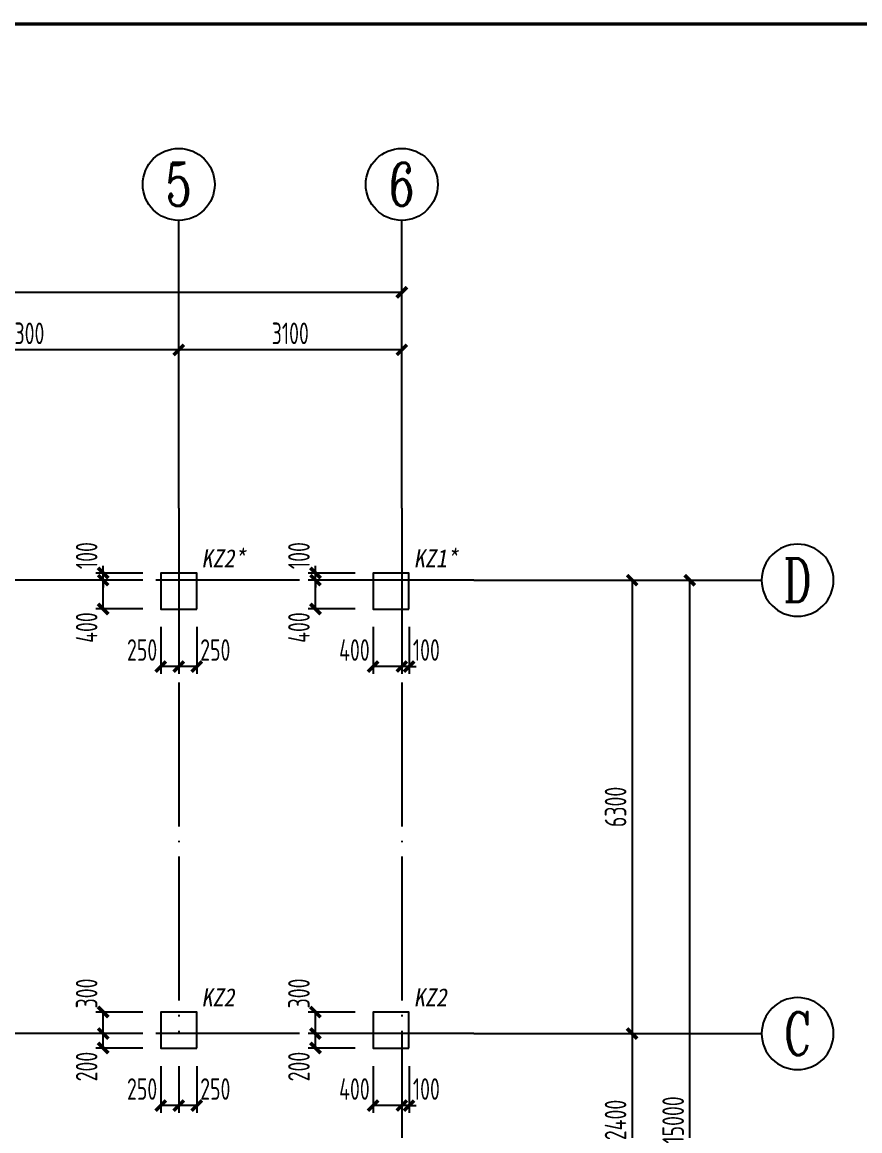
# Model space of a CAD drawing. Extents: x 9731685 to 18866768, y -962146 to 194094.
# Drawn here: x 9811623 to 9823263, y -23086 to -7681 of the extents above; entities that cross this region are included whole.
import ezdxf
from ezdxf.enums import TextEntityAlignment as Align

# ---------------------------------------------------------------- set-up
doc = ezdxf.new("R2010")
doc.units = 0
doc.header["$LTSCALE"] = 1000
doc.linetypes.add('DOTE', pattern=[2.42, 2, -0.2, 0.02, -0.2])
doc.layers.get('0').update_dxf_attribs({"linetype": 'CONTINUOUS'})
doc.layers.get('Defpoints').update_dxf_attribs({"linetype": 'CONTINUOUS'})
for name, color, linetype in [('AXIS', 1, 'DOTE'), ('AXIS_DIM', 3, 'CONTINUOUS'), ('AXIS_NUM', 7, 'CONTINUOUS'), ('BORDER', 7, 'CONTINUOUS'), ('COLU', 7, 'CONTINUOUS'), ('COLU_DIM', 3, 'CONTINUOUS'), ('TEXT', 7, 'CONTINUOUS')]:
    doc.layers.add(name, color=color, linetype=linetype)
doc.styles.add('STYLE3', font='simhei.ttf', dxfattribs={"width": 0.9})
doc.styles.add('TSSD_Axis', font='Complex.shx', dxfattribs={"width": 0.7, "bigfont": 'hztxt.shx'})
doc.styles.add('TSSD_Dimension', font='Tssdeng.shx', dxfattribs={"width": 0.7, "bigfont": 'hztxt.shx'})
doc.dimstyles.new('TSSD_100_100$0', dxfattribs={"dimtxt": 300, "dimasz": 100, "dimexe": 100, "dimexo": 250, "dimgap": 80, "dimtad": 1, "dimdec": 0, "dimzin": 0, "dimdsep": 46, "dimtxsty": 'TSSD_Dimension', "dimblk1": 'ARCHTICK', "dimblk2": 'ARCHTICK', "dimsah": 1, "dimcen": 0, "dimclrd": 3, "dimclre": 256, "dimclrt": 7, "dimadec": 1, "dimazin": 0, "dimtfac": 1, "dimtdec": 0, "dimtix": 1, "dimtmove": 2, "dimatfit": 3, "dimldrblk": 'ARCHTICK', "dimfxl": 1, "dimtolj": 1, "dimtzin": 0, "dimarcsym": 0})

# ---------------------------------------------------------------- blocks, each defined once
blk = doc.blocks.new('ts_axno')
at = {"color": 0, "linetype": 'ByBlock', "lineweight": -2}
blk.add_circle((0, 0), 0.5, dxfattribs=at)
at = {"color": 0, "linetype": 'ByBlock', "lineweight": -2, "style": 'TSSD_Axis', "width": 0.7}
blk.add_attdef('A', text='', height=0.6, dxfattribs=at).set_placement((0, 0), align=Align.MIDDLE_CENTER)
blk = doc.blocks.new('_ArchTick')
at = {"color": 0, "linetype": 'ByBlock', "const_width": 0.5}
blk.add_lwpolyline([(-0.71, -0.71), (0.71, 0.71)], dxfattribs=at)
blk = doc.blocks.new('*D173')
at = {"layer": 'AXIS_DIM', "lineweight": -2}
for p, q in [((9813799, -14185), (9813799, -12135)), ((9816899, -14185), (9816899, -12135))]:
    blk.add_line(p, q, dxfattribs=at)
at = {"layer": 'AXIS_DIM', "color": 3, "lineweight": -2}
blk.add_line((9816899, -12235), (9813799, -12235), dxfattribs=at)
at = {"layer": 'Defpoints', "color": 0}
for p in [(9813799, -12235), (9813799, -14435), (9816899, -14435)]:
    blk.add_point(p, dxfattribs=at)
at = {"layer": 'AXIS_DIM', "color": 3, "lineweight": -2, "xscale": 100, "yscale": 100, "zscale": 100, "rotation": 180}
blk.add_blockref('_ArchTick', (9813799, -12235), dxfattribs=at)
at = {"layer": 'AXIS_DIM', "color": 3, "lineweight": -2, "xscale": 100, "yscale": 100, "zscale": 100}
blk.add_blockref('_ArchTick', (9816899, -12235), dxfattribs=at)
at = {"layer": 'AXIS_DIM', "color": 7, "insert": (9815349, -12005), "char_height": 300, "attachment_point": 5, "style": 'TSSD_Dimension'}
blk.add_mtext('\\A1;3100', dxfattribs=at)
blk = doc.blocks.new('*D174')
at = {"layer": 'AXIS_DIM', "lineweight": -2}
for p, q in [((9809499, -14185), (9809499, -12135)), ((9813799, -14185), (9813799, -12135))]:
    blk.add_line(p, q, dxfattribs=at)
at = {"layer": 'AXIS_DIM', "color": 3, "lineweight": -2}
blk.add_line((9813799, -12235), (9809499, -12235), dxfattribs=at)
at = {"layer": 'Defpoints', "color": 0}
for p in [(9809499, -12235), (9809499, -14435), (9813799, -14435)]:
    blk.add_point(p, dxfattribs=at)
at = {"layer": 'AXIS_DIM', "color": 3, "lineweight": -2, "xscale": 100, "yscale": 100, "zscale": 100, "rotation": 180}
blk.add_blockref('_ArchTick', (9809499, -12235), dxfattribs=at)
at = {"layer": 'AXIS_DIM', "color": 3, "lineweight": -2, "xscale": 100, "yscale": 100, "zscale": 100}
blk.add_blockref('_ArchTick', (9813799, -12235), dxfattribs=at)
at = {"layer": 'AXIS_DIM', "color": 7, "insert": (9811649, -12005), "char_height": 300, "attachment_point": 5, "style": 'TSSD_Dimension'}
blk.add_mtext('\\A1;4300', dxfattribs=at)
blk = doc.blocks.new('*D178')
at = {"layer": 'AXIS_DIM', "lineweight": -2}
for p, q in [((9794899, -14185), (9794899, -11335)), ((9816899, -14185), (9816899, -11335))]:
    blk.add_line(p, q, dxfattribs=at)
at = {"layer": 'AXIS_DIM', "color": 3, "lineweight": -2}
blk.add_line((9794899, -11435), (9816899, -11435), dxfattribs=at)
at = {"layer": 'Defpoints', "color": 0}
for p in [(9816899, -11435), (9794899, -14435), (9816899, -14435)]:
    blk.add_point(p, dxfattribs=at)
at = {"layer": 'AXIS_DIM', "color": 3, "lineweight": -2, "xscale": 100, "yscale": 100, "zscale": 100, "rotation": 180}
blk.add_blockref('_ArchTick', (9794899, -11435), dxfattribs=at)
at = {"layer": 'AXIS_DIM', "color": 3, "lineweight": -2, "xscale": 100, "yscale": 100, "zscale": 100}
blk.add_blockref('_ArchTick', (9816899, -11435), dxfattribs=at)
at = {"layer": 'AXIS_DIM', "color": 7, "insert": (9805899, -11205), "char_height": 300, "attachment_point": 5, "style": 'TSSD_Dimension'}
blk.add_mtext('\\A1;22000', dxfattribs=at)
blk = doc.blocks.new('*D187')
at = {"layer": 'AXIS_DIM', "lineweight": -2}
for p, q in [((9818149, -15435), (9820199, -15435)), ((9818149, -21735), (9820199, -21735))]:
    blk.add_line(p, q, dxfattribs=at)
at = {"layer": 'AXIS_DIM', "color": 3, "lineweight": -2}
blk.add_line((9820099, -15435), (9820099, -21735), dxfattribs=at)
at = {"layer": 'Defpoints', "color": 0}
for p in [(9817899, -15435), (9817899, -21735), (9820099, -21735)]:
    blk.add_point(p, dxfattribs=at)
at = {"layer": 'AXIS_DIM', "color": 3, "lineweight": -2, "xscale": 100, "yscale": 100, "zscale": 100}
for p, rotation in [((9820099, -15435), 90), ((9820099, -21735), 270)]:
    blk.add_blockref('_ArchTick', p, dxfattribs=dict(at, rotation=rotation))
at = {"layer": 'AXIS_DIM', "color": 7, "insert": (9819869, -18585), "char_height": 300, "attachment_point": 5, "rotation": 90, "style": 'TSSD_Dimension'}
blk.add_mtext('\\A1;6300', dxfattribs=at)
blk = doc.blocks.new('*D188')
at = {"layer": 'AXIS_DIM', "lineweight": -2}
for p, q in [((9818149, -21735), (9820199, -21735)), ((9818149, -24135), (9820199, -24135))]:
    blk.add_line(p, q, dxfattribs=at)
at = {"layer": 'AXIS_DIM', "color": 3, "lineweight": -2}
blk.add_line((9820099, -21735), (9820099, -24135), dxfattribs=at)
at = {"layer": 'Defpoints', "color": 0}
for p in [(9817899, -21735), (9817899, -24135), (9820099, -24135)]:
    blk.add_point(p, dxfattribs=at)
at = {"layer": 'AXIS_DIM', "color": 3, "lineweight": -2, "xscale": 100, "yscale": 100, "zscale": 100}
for p, rotation in [((9820099, -21735), 90), ((9820099, -24135), 270)]:
    blk.add_blockref('_ArchTick', p, dxfattribs=dict(at, rotation=rotation))
at = {"layer": 'AXIS_DIM', "color": 7, "insert": (9819869, -22935), "char_height": 300, "attachment_point": 5, "rotation": 90, "style": 'TSSD_Dimension'}
blk.add_mtext('\\A1;2400', dxfattribs=at)
blk = doc.blocks.new('*D190')
at = {"layer": 'AXIS_DIM', "lineweight": -2}
for p, q in [((9818149, -15435), (9820999, -15435)), ((9818149, -30435), (9820999, -30435))]:
    blk.add_line(p, q, dxfattribs=at)
at = {"layer": 'AXIS_DIM', "color": 3, "lineweight": -2}
blk.add_line((9820899, -30435), (9820899, -15435), dxfattribs=at)
at = {"layer": 'Defpoints', "color": 0}
for p in [(9817899, -15435), (9820899, -15435), (9817899, -30435)]:
    blk.add_point(p, dxfattribs=at)
at = {"layer": 'AXIS_DIM', "color": 3, "lineweight": -2, "xscale": 100, "yscale": 100, "zscale": 100}
for p, rotation in [((9820899, -15435), 90), ((9820899, -30435), 270)]:
    blk.add_blockref('_ArchTick', p, dxfattribs=dict(at, rotation=rotation))
at = {"layer": 'AXIS_DIM', "color": 7, "insert": (9820669, -22935), "char_height": 300, "attachment_point": 5, "rotation": 90, "style": 'TSSD_Dimension'}
blk.add_mtext('\\A1;15000', dxfattribs=at)
blk = doc.blocks.new('*D191')
at = {"layer": 'COLU_DIM', "lineweight": -2}
for p, q in [((9816899, -16085), (9816899, -16735)), ((9816999, -16085), (9816999, -16735))]:
    blk.add_line(p, q, dxfattribs=at)
at = {"layer": 'COLU_DIM', "color": 3, "lineweight": -2}
for p, q in [((9816899, -16635), (9816799, -16635)), ((9816999, -16635), (9816899, -16635)), ((9816999, -16635), (9817099, -16635))]:
    blk.add_line(p, q, dxfattribs=at)
at = {"layer": 'Defpoints', "color": 0}
for p in [(9816899, -15835), (9816999, -15835), (9816899, -16635)]:
    blk.add_point(p, dxfattribs=at)
at = {"layer": 'COLU_DIM', "color": 3, "lineweight": -2, "xscale": 100, "yscale": 100, "zscale": 100}
blk.add_blockref('_ArchTick', (9816899, -16635), dxfattribs=at)
at = {"layer": 'COLU_DIM', "color": 3, "lineweight": -2, "xscale": 100, "yscale": 100, "zscale": 100, "rotation": 180}
blk.add_blockref('_ArchTick', (9816999, -16635), dxfattribs=at)
at = {"layer": 'COLU_DIM', "color": 7, "insert": (9817240, -16405), "char_height": 300, "attachment_point": 5, "style": 'TSSD_Dimension'}
blk.add_mtext('\\A1;100', dxfattribs=at)
blk = doc.blocks.new('*D192')
at = {"layer": 'COLU_DIM', "lineweight": -2}
for p, q in [((9816499, -16085), (9816499, -16735)), ((9816899, -16085), (9816899, -16735))]:
    blk.add_line(p, q, dxfattribs=at)
at = {"layer": 'COLU_DIM', "color": 3, "lineweight": -2}
blk.add_line((9816899, -16635), (9816499, -16635), dxfattribs=at)
at = {"layer": 'Defpoints', "color": 0}
for p in [(9816499, -15835), (9816899, -15835), (9816499, -16635)]:
    blk.add_point(p, dxfattribs=at)
at = {"layer": 'COLU_DIM', "color": 3, "lineweight": -2, "xscale": 100, "yscale": 100, "zscale": 100, "rotation": 180}
blk.add_blockref('_ArchTick', (9816499, -16635), dxfattribs=at)
at = {"layer": 'COLU_DIM', "color": 3, "lineweight": -2, "xscale": 100, "yscale": 100, "zscale": 100}
blk.add_blockref('_ArchTick', (9816899, -16635), dxfattribs=at)
at = {"layer": 'COLU_DIM', "color": 7, "insert": (9816240, -16405), "char_height": 300, "attachment_point": 5, "style": 'TSSD_Dimension'}
blk.add_mtext('\\A1;400', dxfattribs=at)
blk = doc.blocks.new('*D193')
at = {"layer": 'COLU_DIM', "lineweight": -2}
for p, q in [((9816249, -15435), (9815599, -15435)), ((9816249, -15835), (9815599, -15835))]:
    blk.add_line(p, q, dxfattribs=at)
at = {"layer": 'COLU_DIM', "color": 3, "lineweight": -2}
blk.add_line((9815699, -15835), (9815699, -15435), dxfattribs=at)
at = {"layer": 'Defpoints', "color": 0}
for p in [(9815699, -15435), (9816499, -15435), (9816499, -15835)]:
    blk.add_point(p, dxfattribs=at)
at = {"layer": 'COLU_DIM', "color": 3, "lineweight": -2, "xscale": 100, "yscale": 100, "zscale": 100}
for p, rotation in [((9815699, -15435), 90), ((9815699, -15835), 270)]:
    blk.add_blockref('_ArchTick', p, dxfattribs=dict(at, rotation=rotation))
at = {"layer": 'COLU_DIM', "color": 7, "insert": (9815469, -16093), "char_height": 300, "attachment_point": 5, "rotation": 90, "style": 'TSSD_Dimension'}
blk.add_mtext('\\A1;400', dxfattribs=at)
blk = doc.blocks.new('*D194')
at = {"layer": 'COLU_DIM', "color": 3, "lineweight": -2}
for p, q in [((9815699, -15335), (9815699, -15235)), ((9815699, -15435), (9815699, -15335)), ((9815699, -15435), (9815699, -15535))]:
    blk.add_line(p, q, dxfattribs=at)
at = {"layer": 'COLU_DIM', "lineweight": -2}
for p, q in [((9816249, -15335), (9815599, -15335)), ((9816249, -15435), (9815599, -15435))]:
    blk.add_line(p, q, dxfattribs=at)
at = {"layer": 'Defpoints', "color": 0}
for p in [(9815699, -15335), (9816499, -15335), (9816499, -15435)]:
    blk.add_point(p, dxfattribs=at)
at = {"layer": 'COLU_DIM', "color": 3, "lineweight": -2, "xscale": 100, "yscale": 100, "zscale": 100}
for p, rotation in [((9815699, -15335), 270), ((9815699, -15435), 90)]:
    blk.add_blockref('_ArchTick', p, dxfattribs=dict(at, rotation=rotation))
at = {"layer": 'COLU_DIM', "color": 7, "insert": (9815469, -15093), "char_height": 300, "attachment_point": 5, "rotation": 90, "style": 'TSSD_Dimension'}
blk.add_mtext('\\A1;100', dxfattribs=at)
blk = doc.blocks.new('*D195')
at = {"layer": 'COLU_DIM', "lineweight": -2}
for p, q in [((9816899, -22185), (9816899, -22835)), ((9816999, -22185), (9816999, -22835))]:
    blk.add_line(p, q, dxfattribs=at)
at = {"layer": 'COLU_DIM', "color": 3, "lineweight": -2}
for p, q in [((9816899, -22735), (9816799, -22735)), ((9816999, -22735), (9816899, -22735)), ((9816999, -22735), (9817099, -22735))]:
    blk.add_line(p, q, dxfattribs=at)
at = {"layer": 'Defpoints', "color": 0}
for p in [(9816899, -21935), (9816999, -21935), (9816899, -22735)]:
    blk.add_point(p, dxfattribs=at)
at = {"layer": 'COLU_DIM', "color": 3, "lineweight": -2, "xscale": 100, "yscale": 100, "zscale": 100}
blk.add_blockref('_ArchTick', (9816899, -22735), dxfattribs=at)
at = {"layer": 'COLU_DIM', "color": 3, "lineweight": -2, "xscale": 100, "yscale": 100, "zscale": 100, "rotation": 180}
blk.add_blockref('_ArchTick', (9816999, -22735), dxfattribs=at)
at = {"layer": 'COLU_DIM', "color": 7, "insert": (9817240, -22505), "char_height": 300, "attachment_point": 5, "style": 'TSSD_Dimension'}
blk.add_mtext('\\A1;100', dxfattribs=at)
blk = doc.blocks.new('*D196')
at = {"layer": 'COLU_DIM', "lineweight": -2}
for p, q in [((9816499, -22185), (9816499, -22835)), ((9816899, -22185), (9816899, -22835))]:
    blk.add_line(p, q, dxfattribs=at)
at = {"layer": 'COLU_DIM', "color": 3, "lineweight": -2}
blk.add_line((9816899, -22735), (9816499, -22735), dxfattribs=at)
at = {"layer": 'Defpoints', "color": 0}
for p in [(9816499, -21935), (9816899, -21935), (9816499, -22735)]:
    blk.add_point(p, dxfattribs=at)
at = {"layer": 'COLU_DIM', "color": 3, "lineweight": -2, "xscale": 100, "yscale": 100, "zscale": 100, "rotation": 180}
blk.add_blockref('_ArchTick', (9816499, -22735), dxfattribs=at)
at = {"layer": 'COLU_DIM', "color": 3, "lineweight": -2, "xscale": 100, "yscale": 100, "zscale": 100}
blk.add_blockref('_ArchTick', (9816899, -22735), dxfattribs=at)
at = {"layer": 'COLU_DIM', "color": 7, "insert": (9816240, -22505), "char_height": 300, "attachment_point": 5, "style": 'TSSD_Dimension'}
blk.add_mtext('\\A1;400', dxfattribs=at)
blk = doc.blocks.new('*D197')
at = {"layer": 'COLU_DIM', "lineweight": -2}
for p, q in [((9816249, -21735), (9815599, -21735)), ((9816249, -21935), (9815599, -21935))]:
    blk.add_line(p, q, dxfattribs=at)
at = {"layer": 'COLU_DIM', "color": 3, "lineweight": -2}
blk.add_line((9815699, -21935), (9815699, -21735), dxfattribs=at)
at = {"layer": 'Defpoints', "color": 0}
for p in [(9815699, -21735), (9816499, -21735), (9816499, -21935)]:
    blk.add_point(p, dxfattribs=at)
at = {"layer": 'COLU_DIM', "color": 3, "lineweight": -2, "xscale": 100, "yscale": 100, "zscale": 100}
for p, rotation in [((9815699, -21735), 90), ((9815699, -21935), 270)]:
    blk.add_blockref('_ArchTick', p, dxfattribs=dict(at, rotation=rotation))
at = {"layer": 'COLU_DIM', "color": 7, "insert": (9815469, -22193), "char_height": 300, "attachment_point": 5, "rotation": 90, "style": 'TSSD_Dimension'}
blk.add_mtext('\\A1;200', dxfattribs=at)
blk = doc.blocks.new('*D198')
at = {"layer": 'COLU_DIM', "lineweight": -2}
for p, q in [((9816249, -21435), (9815599, -21435)), ((9816249, -21735), (9815599, -21735))]:
    blk.add_line(p, q, dxfattribs=at)
at = {"layer": 'COLU_DIM', "color": 3, "lineweight": -2}
blk.add_line((9815699, -21735), (9815699, -21435), dxfattribs=at)
at = {"layer": 'Defpoints', "color": 0}
for p in [(9815699, -21435), (9816499, -21435), (9816499, -21735)]:
    blk.add_point(p, dxfattribs=at)
at = {"layer": 'COLU_DIM', "color": 3, "lineweight": -2, "xscale": 100, "yscale": 100, "zscale": 100}
for p, rotation in [((9815699, -21435), 90), ((9815699, -21735), 270)]:
    blk.add_blockref('_ArchTick', p, dxfattribs=dict(at, rotation=rotation))
at = {"layer": 'COLU_DIM', "color": 7, "insert": (9815469, -21177), "char_height": 300, "attachment_point": 5, "rotation": 90, "style": 'TSSD_Dimension'}
blk.add_mtext('\\A1;300', dxfattribs=at)
blk = doc.blocks.new('*D207')
at = {"layer": 'COLU_DIM', "lineweight": -2}
for p, q in [((9813799, -16085), (9813799, -16735)), ((9814049, -16085), (9814049, -16735))]:
    blk.add_line(p, q, dxfattribs=at)
at = {"layer": 'COLU_DIM', "color": 3, "lineweight": -2}
blk.add_line((9814049, -16635), (9813799, -16635), dxfattribs=at)
at = {"layer": 'Defpoints', "color": 0}
for p in [(9813799, -15835), (9814049, -15835), (9813799, -16635)]:
    blk.add_point(p, dxfattribs=at)
at = {"layer": 'COLU_DIM', "color": 3, "lineweight": -2, "xscale": 100, "yscale": 100, "zscale": 100, "rotation": 180}
blk.add_blockref('_ArchTick', (9813799, -16635), dxfattribs=at)
at = {"layer": 'COLU_DIM', "color": 3, "lineweight": -2, "xscale": 100, "yscale": 100, "zscale": 100}
blk.add_blockref('_ArchTick', (9814049, -16635), dxfattribs=at)
at = {"layer": 'COLU_DIM', "color": 7, "insert": (9814307, -16405), "char_height": 300, "attachment_point": 5, "style": 'TSSD_Dimension'}
blk.add_mtext('\\A1;250', dxfattribs=at)
blk = doc.blocks.new('*D208')
at = {"layer": 'COLU_DIM', "lineweight": -2}
for p, q in [((9813549, -16085), (9813549, -16735)), ((9813799, -16085), (9813799, -16735))]:
    blk.add_line(p, q, dxfattribs=at)
at = {"layer": 'COLU_DIM', "color": 3, "lineweight": -2}
blk.add_line((9813799, -16635), (9813549, -16635), dxfattribs=at)
at = {"layer": 'Defpoints', "color": 0}
for p in [(9813549, -15835), (9813799, -15835), (9813549, -16635)]:
    blk.add_point(p, dxfattribs=at)
at = {"layer": 'COLU_DIM', "color": 3, "lineweight": -2, "xscale": 100, "yscale": 100, "zscale": 100, "rotation": 180}
blk.add_blockref('_ArchTick', (9813549, -16635), dxfattribs=at)
at = {"layer": 'COLU_DIM', "color": 3, "lineweight": -2, "xscale": 100, "yscale": 100, "zscale": 100}
blk.add_blockref('_ArchTick', (9813799, -16635), dxfattribs=at)
at = {"layer": 'COLU_DIM', "color": 7, "insert": (9813290, -16405), "char_height": 300, "attachment_point": 5, "style": 'TSSD_Dimension'}
blk.add_mtext('\\A1;250', dxfattribs=at)
blk = doc.blocks.new('*D209')
at = {"layer": 'COLU_DIM', "lineweight": -2}
for p, q in [((9813299, -15435), (9812649, -15435)), ((9813299, -15835), (9812649, -15835))]:
    blk.add_line(p, q, dxfattribs=at)
at = {"layer": 'COLU_DIM', "color": 3, "lineweight": -2}
blk.add_line((9812749, -15835), (9812749, -15435), dxfattribs=at)
at = {"layer": 'Defpoints', "color": 0}
for p in [(9812749, -15435), (9813549, -15435), (9813549, -15835)]:
    blk.add_point(p, dxfattribs=at)
at = {"layer": 'COLU_DIM', "color": 3, "lineweight": -2, "xscale": 100, "yscale": 100, "zscale": 100}
for p, rotation in [((9812749, -15435), 90), ((9812749, -15835), 270)]:
    blk.add_blockref('_ArchTick', p, dxfattribs=dict(at, rotation=rotation))
at = {"layer": 'COLU_DIM', "color": 7, "insert": (9812519, -16093), "char_height": 300, "attachment_point": 5, "rotation": 90, "style": 'TSSD_Dimension'}
blk.add_mtext('\\A1;400', dxfattribs=at)
blk = doc.blocks.new('*D210')
at = {"layer": 'COLU_DIM', "color": 3, "lineweight": -2}
for p, q in [((9812749, -15335), (9812749, -15235)), ((9812749, -15435), (9812749, -15335)), ((9812749, -15435), (9812749, -15535))]:
    blk.add_line(p, q, dxfattribs=at)
at = {"layer": 'COLU_DIM', "lineweight": -2}
for p, q in [((9813299, -15335), (9812649, -15335)), ((9813299, -15435), (9812649, -15435))]:
    blk.add_line(p, q, dxfattribs=at)
at = {"layer": 'Defpoints', "color": 0}
for p in [(9812749, -15335), (9813549, -15335), (9813549, -15435)]:
    blk.add_point(p, dxfattribs=at)
at = {"layer": 'COLU_DIM', "color": 3, "lineweight": -2, "xscale": 100, "yscale": 100, "zscale": 100}
for p, rotation in [((9812749, -15335), 270), ((9812749, -15435), 90)]:
    blk.add_blockref('_ArchTick', p, dxfattribs=dict(at, rotation=rotation))
at = {"layer": 'COLU_DIM', "color": 7, "insert": (9812519, -15093), "char_height": 300, "attachment_point": 5, "rotation": 90, "style": 'TSSD_Dimension'}
blk.add_mtext('\\A1;100', dxfattribs=at)
blk = doc.blocks.new('*D211')
at = {"layer": 'COLU_DIM', "lineweight": -2}
for p, q in [((9813799, -22185), (9813799, -22835)), ((9814049, -22185), (9814049, -22835))]:
    blk.add_line(p, q, dxfattribs=at)
at = {"layer": 'COLU_DIM', "color": 3, "lineweight": -2}
blk.add_line((9814049, -22735), (9813799, -22735), dxfattribs=at)
at = {"layer": 'Defpoints', "color": 0}
for p in [(9813799, -21935), (9814049, -21935), (9813799, -22735)]:
    blk.add_point(p, dxfattribs=at)
at = {"layer": 'COLU_DIM', "color": 3, "lineweight": -2, "xscale": 100, "yscale": 100, "zscale": 100, "rotation": 180}
blk.add_blockref('_ArchTick', (9813799, -22735), dxfattribs=at)
at = {"layer": 'COLU_DIM', "color": 3, "lineweight": -2, "xscale": 100, "yscale": 100, "zscale": 100}
blk.add_blockref('_ArchTick', (9814049, -22735), dxfattribs=at)
at = {"layer": 'COLU_DIM', "color": 7, "insert": (9814307, -22505), "char_height": 300, "attachment_point": 5, "style": 'TSSD_Dimension'}
blk.add_mtext('\\A1;250', dxfattribs=at)
blk = doc.blocks.new('*D212')
at = {"layer": 'COLU_DIM', "lineweight": -2}
for p, q in [((9813549, -22185), (9813549, -22835)), ((9813799, -22185), (9813799, -22835))]:
    blk.add_line(p, q, dxfattribs=at)
at = {"layer": 'COLU_DIM', "color": 3, "lineweight": -2}
blk.add_line((9813799, -22735), (9813549, -22735), dxfattribs=at)
at = {"layer": 'Defpoints', "color": 0}
for p in [(9813549, -21935), (9813799, -21935), (9813549, -22735)]:
    blk.add_point(p, dxfattribs=at)
at = {"layer": 'COLU_DIM', "color": 3, "lineweight": -2, "xscale": 100, "yscale": 100, "zscale": 100, "rotation": 180}
blk.add_blockref('_ArchTick', (9813549, -22735), dxfattribs=at)
at = {"layer": 'COLU_DIM', "color": 3, "lineweight": -2, "xscale": 100, "yscale": 100, "zscale": 100}
blk.add_blockref('_ArchTick', (9813799, -22735), dxfattribs=at)
at = {"layer": 'COLU_DIM', "color": 7, "insert": (9813290, -22505), "char_height": 300, "attachment_point": 5, "style": 'TSSD_Dimension'}
blk.add_mtext('\\A1;250', dxfattribs=at)
blk = doc.blocks.new('*D213')
at = {"layer": 'COLU_DIM', "lineweight": -2}
for p, q in [((9813299, -21735), (9812649, -21735)), ((9813299, -21935), (9812649, -21935))]:
    blk.add_line(p, q, dxfattribs=at)
at = {"layer": 'COLU_DIM', "color": 3, "lineweight": -2}
blk.add_line((9812749, -21935), (9812749, -21735), dxfattribs=at)
at = {"layer": 'Defpoints', "color": 0}
for p in [(9812749, -21735), (9813549, -21735), (9813549, -21935)]:
    blk.add_point(p, dxfattribs=at)
at = {"layer": 'COLU_DIM', "color": 3, "lineweight": -2, "xscale": 100, "yscale": 100, "zscale": 100}
for p, rotation in [((9812749, -21735), 90), ((9812749, -21935), 270)]:
    blk.add_blockref('_ArchTick', p, dxfattribs=dict(at, rotation=rotation))
at = {"layer": 'COLU_DIM', "color": 7, "insert": (9812519, -22193), "char_height": 300, "attachment_point": 5, "rotation": 90, "style": 'TSSD_Dimension'}
blk.add_mtext('\\A1;200', dxfattribs=at)
blk = doc.blocks.new('*D214')
at = {"layer": 'COLU_DIM', "lineweight": -2}
for p, q in [((9813299, -21435), (9812649, -21435)), ((9813299, -21735), (9812649, -21735))]:
    blk.add_line(p, q, dxfattribs=at)
at = {"layer": 'COLU_DIM', "color": 3, "lineweight": -2}
blk.add_line((9812749, -21735), (9812749, -21435), dxfattribs=at)
at = {"layer": 'Defpoints', "color": 0}
for p in [(9812749, -21435), (9813549, -21435), (9813549, -21735)]:
    blk.add_point(p, dxfattribs=at)
at = {"layer": 'COLU_DIM', "color": 3, "lineweight": -2, "xscale": 100, "yscale": 100, "zscale": 100}
for p, rotation in [((9812749, -21435), 90), ((9812749, -21735), 270)]:
    blk.add_blockref('_ArchTick', p, dxfattribs=dict(at, rotation=rotation))
at = {"layer": 'COLU_DIM', "color": 7, "insert": (9812519, -21177), "char_height": 300, "attachment_point": 5, "rotation": 90, "style": 'TSSD_Dimension'}
blk.add_mtext('\\A1;300', dxfattribs=at)

msp = doc.modelspace()

# ---------------------------------------------------------------- linework, layer by layer
at = {"layer": 'AXIS'}
for p, q in [((9813798.5, -14435.1, 0), (9813798.5, -21735.1, 0)), ((9816898.5, -14435.1, 0), (9816898.5, -31435.1, 0)), ((9817898.5, -15435.1, 0), (9793898.5, -15435.1, 0)), ((9817898.5, -21735.1, 0), (9793898.5, -21735.1, 0))]:
    msp.add_line(p, q, dxfattribs=at)
at = {"layer": 'AXIS_NUM'}
for p, q in [((9813798.5, -14435.1, 0), (9813798.5, -10435.1, 0)), ((9816898.5, -14435.1, 0), (9816898.5, -10435.1, 0)), ((9817898.5, -15435.1, 0), (9821898.5, -15435.1, 0)), ((9817898.5, -21735.1, 0), (9821898.5, -21735.1, 0))]:
    msp.add_line(p, q, dxfattribs=at)
at = {"layer": 'BORDER', "const_width": 50}
msp.add_lwpolyline([(9779556.8, -47706.3), (9779556.8, -7706.3), (9835456.8, -7706.3), (9835456.8, -47706.3)], close=True, dxfattribs=at)
at = {"layer": 'COLU', "ltscale": 1}
for points in [[(9814048.5, -15835.1), (9814048.5, -15335.1), (9813548.5, -15335.1), (9813548.5, -15835.1)], [(9816998.5, -15835.1), (9816998.5, -15335.1), (9816498.5, -15335.1), (9816498.5, -15835.1)], [(9814048.5, -21935.1), (9814048.5, -21435.1), (9813548.5, -21435.1), (9813548.5, -21935.1)], [(9816998.5, -21935.1), (9816998.5, -21435.1), (9816498.5, -21435.1), (9816498.5, -21935.1)]]:
    msp.add_lwpolyline(points, close=True, dxfattribs=at)

# ---------------------------------------------------------------- block references
at = {"layer": 'AXIS_NUM'}
ref = msp.add_blockref('ts_axno', (9813798.5, -9935.1, 0), dxfattribs=dict(at, xscale=1000, yscale=1000, zscale=1000))
ref.add_attrib('5', '5', dxfattribs={"height": 600, "style": 'TSSD_Axis', "width": 0.7}).set_placement((9813798.5, -9935.1, 0), align=Align.MIDDLE_CENTER)
ref = msp.add_blockref('ts_axno', (9816898.5, -9935.1, 0), dxfattribs=dict(at, xscale=1000, yscale=1000, zscale=1000))
ref.add_attrib('6', '6', dxfattribs={"height": 600, "style": 'TSSD_Axis', "width": 0.7}).set_placement((9816898.5, -9935.1, 0), align=Align.MIDDLE_CENTER)
ref = msp.add_blockref('ts_axno', (9822398.5, -15435.1, 0), dxfattribs=dict(at, xscale=-1000, yscale=1000, zscale=1000))
ref.add_attrib('D', 'D', dxfattribs={"height": 600, "style": 'TSSD_Axis', "width": 0.7}).set_placement((9822398.5, -15435.1, 0), align=Align.MIDDLE_CENTER)
ref = msp.add_blockref('ts_axno', (9822398.5, -21735.1, 0), dxfattribs=dict(at, xscale=-1000, yscale=1000, zscale=1000))
ref.add_attrib('C', 'C', dxfattribs={"height": 600, "style": 'TSSD_Axis', "width": 0.7}).set_placement((9822398.5, -21735.1, 0), align=Align.MIDDLE_CENTER)

# ---------------------------------------------------------------- texts
at = {"layer": 'TEXT', "color": 2, "style": 'STYLE3', "oblique": 10, "width": 0.9}
for s, p in [('KZ2*', (9814116, -15255.5, 0)), ('KZ2', (9814116, -21355.5, 0)), ('KZ2', (9817066, -21355.5, 0))]:
    msp.add_text(s, height=250, rotation=360, dxfattribs=at).set_placement(p)
at = {"layer": 'TEXT', "color": 6, "style": 'STYLE3', "oblique": 10, "width": 0.9}
msp.add_text('KZ1*', height=250, rotation=360, dxfattribs=at).set_placement((9817066, -15255.5, 0))

# ---------------------------------------------------------------- dimensions: what is measured, and where the dimension line sits
at = {"layer": 'AXIS_DIM'}
for base, p1, p2, picture, middle in [((9816898.5, -11435.1, 0), (9794898.5, -14435.1, 0), (9816898.5, -14435.1, 0), '*D178', (9805898.5, -11205.1, 0)), ((9809498.5, -12235.1, 0), (9813798.5, -14435.1, 0), (9809498.5, -14435.1, 0), '*D174', (9811648.5, -12005.1, 0)), ((9813798.5, -12235.1, 0), (9816898.5, -14435.1, 0), (9813798.5, -14435.1, 0), '*D173', (9815348.5, -12005.1, 0))]:
    dim = msp.add_linear_dim(base=base, p1=p1, p2=p2, dimstyle='TSSD_100_100$0', dxfattribs=at)
    dim.commit()
    dim.dimension.update_dxf_attribs({"geometry": picture, "text_midpoint": middle})
for base, p1, p2, picture, middle in [((9820098.5, -21735.1, 0), (9817898.5, -15435.1, 0), (9817898.5, -21735.1, 0), '*D187', (9819868.5, -18585.1, 0)), ((9820898.5, -15435.1, 0), (9817898.5, -30435.1, 0), (9817898.5, -15435.1, 0), '*D190', (9820668.5, -22935.1, 0)), ((9820098.5, -24135.1, 0), (9817898.5, -21735.1, 0), (9817898.5, -24135.1, 0), '*D188', (9819868.5, -22935.1, 0))]:
    dim = msp.add_linear_dim(base=base, p1=p1, p2=p2, angle=90, dimstyle='TSSD_100_100$0', dxfattribs=at)
    dim.commit()
    dim.dimension.update_dxf_attribs({"geometry": picture, "text_midpoint": middle})
at = {"layer": 'COLU_DIM'}
for base, p1, p2, angle, picture, middle in [((9812748.5, -15335.1, 0), (9813548.5, -15435.1, 0), (9813548.5, -15335.1, 0), 90, '*D210', (9812518.5, -15093.1, 0)), ((9815698.5, -15335.1, 0), (9816498.5, -15435.1, 0), (9816498.5, -15335.1, 0), 90, '*D194', (9815468.5, -15093.1, 0)), ((9812748.5, -15435.1, 0), (9813548.5, -15835.1, 0), (9813548.5, -15435.1, 0), 90, '*D209', (9812518.5, -16093.1, 0)), ((9815698.5, -15435.1, 0), (9816498.5, -15835.1, 0), (9816498.5, -15435.1, 0), 90, '*D193', (9815468.5, -16093.1, 0)), ((9813548.5, -16635.1, 0), (9813798.5, -15835.1, 0), (9813548.5, -15835.1, 0), 180, '*D208', (9813290.5, -16405.1, 0)), ((9813798.5, -16635.1, 0), (9814048.5, -15835.1, 0), (9813798.5, -15835.1, 0), 180, '*D207', (9814306.6, -16405.1, 0)), ((9816498.5, -16635.1, 0), (9816898.5, -15835.1, 0), (9816498.5, -15835.1, 0), 180, '*D192', (9816240.5, -16405.1, 0)), ((9816898.5, -16635.1, 0), (9816998.5, -15835.1, 0), (9816898.5, -15835.1, 0), 180, '*D191', (9817240.5, -16405.1, 0)), ((9812748.5, -21435.1, 0), (9813548.5, -21735.1, 0), (9813548.5, -21435.1, 0), 90, '*D214', (9812518.5, -21177, 0)), ((9815698.5, -21435.1, 0), (9816498.5, -21735.1, 0), (9816498.5, -21435.1, 0), 90, '*D198', (9815468.5, -21177, 0)), ((9812748.5, -21735.1, 0), (9813548.5, -21935.1, 0), (9813548.5, -21735.1, 0), 90, '*D213', (9812518.5, -22193.1, 0)), ((9815698.5, -21735.1, 0), (9816498.5, -21935.1, 0), (9816498.5, -21735.1, 0), 90, '*D197', (9815468.5, -22193.1, 0)), ((9813548.5, -22735.1, 0), (9813798.5, -21935.1, 0), (9813548.5, -21935.1, 0), 180, '*D212', (9813290.5, -22505.1, 0)), ((9813798.5, -22735.1, 0), (9814048.5, -21935.1, 0), (9813798.5, -21935.1, 0), 180, '*D211', (9814306.6, -22505.1, 0)), ((9816498.5, -22735.1, 0), (9816898.5, -21935.1, 0), (9816498.5, -21935.1, 0), 180, '*D196', (9816240.5, -22505.1, 0)), ((9816898.5, -22735.1, 0), (9816998.5, -21935.1, 0), (9816898.5, -21935.1, 0), 180, '*D195', (9817240.5, -22505.1, 0))]:
    dim = msp.add_linear_dim(base=base, p1=p1, p2=p2, angle=angle, dimstyle='TSSD_100_100$0', dxfattribs=at)
    dim.commit()
    dim.dimension.update_dxf_attribs({"geometry": picture, "text_midpoint": middle, "dimtype": 160})

doc.saveas('drawing.dxf')
